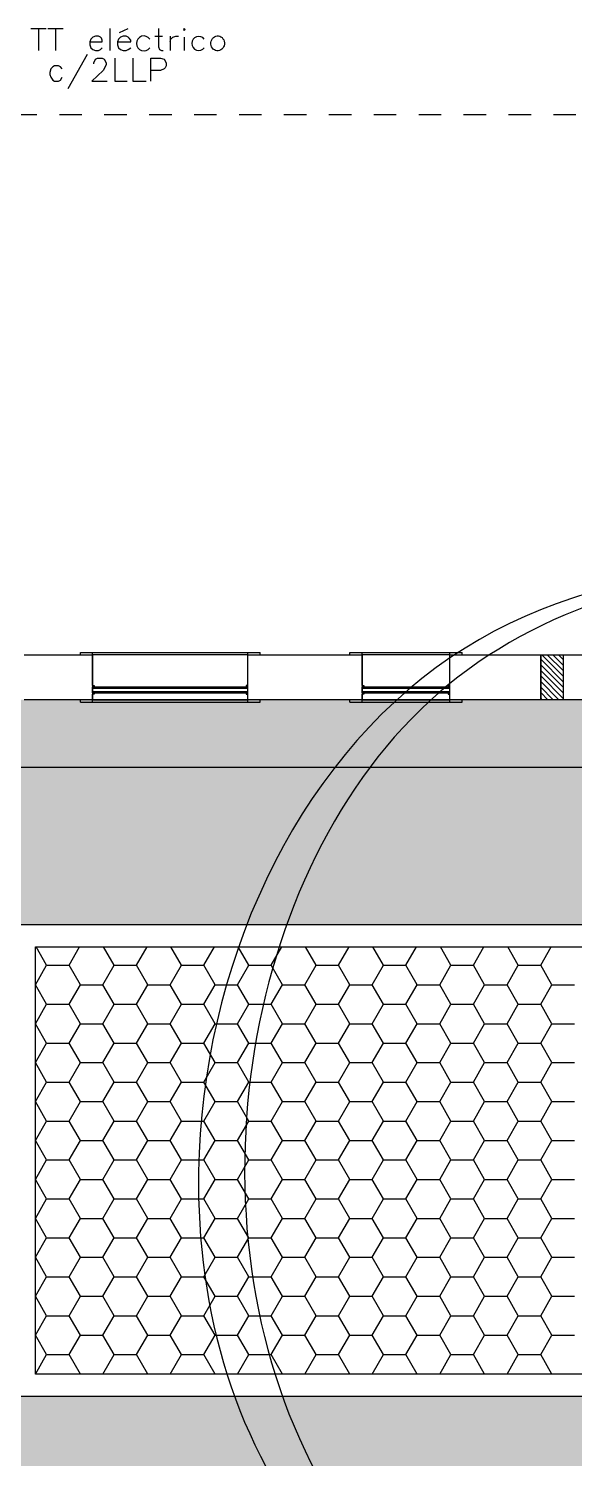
# Model space of a CAD drawing. Header units: metres. Extents: x -22 to 82, y -7 to 32.
# Drawn here: x -18.02 to -15.59, y 9.73 to 16.09 of the extents above; entities that cross this region are included whole.
import ezdxf

# ---------------------------------------------------------------- set-up
doc = ezdxf.new("R2010")
doc.units = ezdxf.units.M
doc.header["$LTSCALE"] = 2
doc.header["$MEASUREMENT"] = 0
doc.linetypes.add('BORDER', pattern=[44.45, 12.7, -6.35, 12.7, -6.35, 0, -6.35])
doc.linetypes.add('DASHDOT', pattern=[25.4, 12.7, -6.35, 0, -6.35])
for name, color, linetype in [('PDF2_-FADE-IS-TXT', 7, 'CONTINUOUS'), ('ZHATCH_VEREDA', 254, 'CONTINUOUS'), ('ZLINEA_DE_EJES', 6, 'BORDER'), ('ZSILUETAEDIFICIO', 253, 'CONTINUOUS')]:
    doc.layers.add(name, color=color, linetype=linetype)

msp = doc.modelspace()

# ---------------------------------------------------------------- hatches: boundary and pattern name
at = {"layer": 'ZHATCH_VEREDA'}
h = msp.add_hatch(color=256, dxfattribs=at)
h.dxf.hatch_style = 1
h.paths.add_polyline_path([(-10.9944, 13.1), (-18.2444, 13.1), (-18.2444, 12.1), (-10.9944, 12.1)])
h = msp.add_hatch(color=256, dxfattribs=at)
h.dxf.hatch_style = 1
h.paths.add_polyline_path([(-10.9944, 10), (-18.2444, 10), (-18.2444, 8.5), (-10.9944, 8.5)])
at = {"layer": 'ZSILUETAEDIFICIO'}
h = msp.add_hatch(dxfattribs=at)
h.set_pattern_fill('ANSI31', color=256, scale=0.14, angle=90)
h.set_pattern_definition([(135, (-10.749241, 114.654648), (-0.0123743687, -0.0123743687), [])])
h.paths.add_polyline_path([(-15.6444, 13.3), (-15.7444, 13.3), (-15.7444, 13.1), (-15.6444, 13.1)])

# ---------------------------------------------------------------- linework, layer by layer
at = {"layer": 'PDF2_-FADE-IS-TXT', "elevation": 0}
for points in [[(-18.0149, 16.085), (-17.947, 16.085)], [(-17.981, 16.085), (-17.981, 15.9874)], [(-17.9385, 16.085), (-17.8706, 16.085)], [(-17.9045, 16.085), (-17.9045, 15.9874)], [(-17.7517, 16.0256), (-17.6965, 16.0256), (-17.6965, 16.0341), (-17.7008, 16.0426), (-17.705, 16.0468), (-17.7135, 16.0511), (-17.7263, 16.0511), (-17.739, 16.0468), (-17.7475, 16.0383), (-17.7517, 16.0256), (-17.7517, 16.0129), (-17.7475, 16.0001), (-17.739, 15.9916), (-17.7263, 15.9874), (-17.7135, 15.9874), (-17.705, 15.9916), (-17.6965, 16.0001)], [(-17.6626, 16.085), (-17.6626, 15.9874)], [(-17.6286, 16.0256), (-17.5692, 16.0256), (-17.5692, 16.0341), (-17.5777, 16.0426), (-17.5819, 16.0468), (-17.5904, 16.0511), (-17.6032, 16.0511), (-17.6159, 16.0468), (-17.6244, 16.0383), (-17.6286, 16.0256), (-17.6286, 16.0129), (-17.6244, 16.0001), (-17.6159, 15.9916), (-17.6032, 15.9874), (-17.5904, 15.9874), (-17.5819, 15.9916), (-17.5692, 16.0001)], [(-17.6201, 16.0681), (-17.5819, 16.085)], [(-17.4631, 16.0511), (-17.4291, 16.0511)], [(-17.4461, 16.085), (-17.4461, 16.0044), (-17.4418, 15.9916), (-17.4334, 15.9874), (-17.4249, 15.9874)], [(-17.3951, 16.0511), (-17.3951, 15.9874)], [(-17.3951, 16.0256), (-17.3909, 16.0383), (-17.3824, 16.0468), (-17.3697, 16.0511), (-17.3569, 16.0511)], [(-17.3315, 16.0468), (-17.3315, 15.9874)], [(-17.7645, 15.9704), (-17.8494, 15.8176)], [(-17.8748, 15.9067), (-17.8833, 15.9152), (-17.8918, 15.9195), (-17.9088, 15.9195), (-17.9173, 15.9152), (-17.9258, 15.9067), (-17.93, 15.8898), (-17.93, 15.8813), (-17.9258, 15.8685), (-17.9173, 15.8558), (-17.9088, 15.8516), (-17.8918, 15.8516), (-17.8833, 15.8558), (-17.8748, 15.8685)], [(-17.7347, 15.928), (-17.7347, 15.9322), (-17.7263, 15.9492), (-17.7178, 15.9534), (-17.6965, 15.9534), (-17.6881, 15.9492), (-17.6796, 15.9322), (-17.6796, 15.9237), (-17.6923, 15.8983), (-17.7432, 15.8516), (-17.6753, 15.8516)], [(-17.6414, 15.9534), (-17.6414, 15.8516), (-17.5862, 15.8516)], [(-17.5607, 15.9534), (-17.5607, 15.8516), (-17.5013, 15.8516)], [(-17.48, 15.8516), (-17.48, 15.9534), (-17.4376, 15.9534), (-17.4206, 15.9492), (-17.4121, 15.9322), (-17.4121, 15.9195), (-17.4164, 15.911), (-17.4206, 15.9067), (-17.4376, 15.8983), (-17.48, 15.8983)]]:
    msp.add_lwpolyline(points, dxfattribs=at)
msp.add_lwpolyline([(-17.3357, 16.0808), (-17.3315, 16.0765), (-17.3272, 16.0808), (-17.3315, 16.085)], close=True, dxfattribs=at)
at = {"layer": 'PDF2_-FADE-IS-TXT'}
for centre, radius, start, end in [((-17.5113, 16.0192, 0), 0.0331, 35.29335, 324.70665), ((-17.267, 16.0192, 0), 0.0312, 37.76976, 322.23024)]:
    msp.add_arc(centre, radius, start, end, dxfattribs=at)
msp.add_ellipse((-17.1829, 16.0192, 0), major_axis=(0, 0.0332), ratio=0.911239, start_param=0.284114, end_param=6.567299, dxfattribs=at)
at = {"layer": 'ZLINEA_DE_EJES', "linetype": 'DASHDOT', "ltscale": 0.001}
msp.add_line((-20.6876, 15.7032, 0), (33.3816, 15.7032, 0), dxfattribs=at)
at = {"layer": 'ZSILUETAEDIFICIO'}
for p, q in [((-18.0444, 13.3), (-17.7398, 13.3)), ((-17.7398, 13.3), (-17.7398, 13.1)), ((-17.049, 13.3, 0), (-16.5394, 13.3, 0)), ((-17.049, 13.1, 0), (-17.049, 13.3, 0)), ((-16.5394, 13.3, 0), (-16.5394, 13.1, 0)), ((-16.1494, 13.3, 0), (-15.7444, 13.3, 0)), ((-16.1494, 13.1, 0), (-16.1494, 13.3, 0)), ((-15.7946, 13.3, 0), (-14.2446, 13.3, 0)), ((-15.7444, 13.3, 0), (-15.7444, 13.1, 0)), ((-17.7398, 13.1), (-18.0444, 13.1)), ((-10.9944, 13.1), (-18.0444, 13.1)), ((-16.5394, 13.1, 0), (-17.049, 13.1, 0)), ((-15.7444, 13.1, 0), (-16.1494, 13.1, 0)), ((-14.2446, 13.1, 0), (-15.7946, 13.1, 0)), ((-18.8445, 12.8005), (-10.9944, 12.8005)), ((-18.0944, 12.1), (-10.9944, 12.1)), ((-17.9944, 12), (-11.0944, 12)), ((-17.9944, 10.1), (-17.9944, 12)), ((-11.0944, 10.1), (-17.9944, 10.1)), ((-10.9944, 10.0004), (-18.8569, 10.0006)), ((-10.9944, 10), (-18.0944, 10))]:
    msp.add_line(p, q, dxfattribs=at)
at = {"layer": 'ZSILUETAEDIFICIO', "linetype": 'Continuous', "extrusion": (1.11661e-07, 9.79382e-22, 1)}
for p, q in [((-17.7944, 13.3097, 0), (-16.9944, 13.3097, 0)), ((-17.7944, 13.3, 0), (-17.7944, 13.3097, 0)), ((-17.7398, 13.1632, 0), (-17.7398, 13.3097, 0)), ((-17.049, 13.3, 0), (-17.7398, 13.3, 0)), ((-17.049, 13.1632, 0), (-17.049, 13.3097, 0)), ((-16.9944, 13.3, 0), (-16.9944, 13.3097, 0)), ((-16.594, 13.3097, 0), (-16.0948, 13.3097, 0)), ((-16.594, 13.3, 0), (-16.594, 13.3097, 0)), ((-16.5394, 13.1632, 0), (-16.5394, 13.3097, 0)), ((-16.1494, 13.3, 0), (-16.5394, 13.3, 0)), ((-16.1494, 13.1632, 0), (-16.1494, 13.3097, 0)), ((-16.0948, 13.3, 0), (-16.0948, 13.3097, 0)), ((-17.7398, 13.1632, 0), (-17.7323, 13.1632, 0)), ((-17.7323, 13.1566, 0), (-17.7398, 13.1566, 0)), ((-17.7398, 13.0887, 0), (-17.7398, 13.1241, 0)), ((-17.7323, 13.1632, 0), (-17.7323, 13.1566, 0)), ((-17.049, 13.1632, 0), (-17.0564, 13.1632, 0)), ((-17.0564, 13.1632, 0), (-17.0564, 13.1566, 0)), ((-17.0564, 13.1566, 0), (-17.049, 13.1566, 0)), ((-17.049, 13.0887, 0), (-17.049, 13.1241, 0)), ((-16.5394, 13.1632, 0), (-16.5319, 13.1632, 0)), ((-16.5319, 13.1566, 0), (-16.5394, 13.1566, 0)), ((-16.5394, 13.0887, 0), (-16.5394, 13.1241, 0)), ((-16.5319, 13.1632, 0), (-16.5319, 13.1566, 0)), ((-16.1494, 13.1632, 0), (-16.1569, 13.1632, 0)), ((-16.1569, 13.1632, 0), (-16.1569, 13.1566, 0)), ((-16.1569, 13.1566, 0), (-16.1494, 13.1566, 0)), ((-16.1494, 13.0887, 0), (-16.1494, 13.1241, 0)), ((-17.7944, 13.0887, 0), (-17.7944, 13.1, 0)), ((-17.7944, 13.0887, 0), (-16.9944, 13.0887, 0)), ((-17.7398, 13.1, 0), (-17.049, 13.1, 0)), ((-16.9944, 13.0887, 0), (-16.9944, 13.1, 0)), ((-16.594, 13.0887, 0), (-16.594, 13.1, 0)), ((-16.594, 13.0887, 0), (-16.0948, 13.0887, 0)), ((-16.5394, 13.1, 0), (-16.1494, 13.1, 0)), ((-16.0948, 13.0887, 0), (-16.0948, 13.1, 0))]:
    msp.add_line(p, q, dxfattribs=at)
at = {"layer": 'ZSILUETAEDIFICIO', "color": 252, "ltscale": 2, "extrusion": (1.11661e-07, 9.79382e-22, 1)}
for p, q in [((-17.0325, 13.3, 0), (-17.0325, 13.3, 0)), ((-17.0325, 13.3, 0), (-17.0325, 13.3, 0)), ((-17.0325, 13.3, 0), (-17.0325, 13.3, 0)), ((-16.1329, 13.3, 0), (-16.1329, 13.3, 0)), ((-16.1329, 13.3, 0), (-16.1329, 13.3, 0)), ((-16.1329, 13.3, 0), (-16.1329, 13.3, 0))]:
    msp.add_line(p, q, dxfattribs=at)
at = {"layer": 'ZSILUETAEDIFICIO', "extrusion": (1.11661e-07, 9.79382e-22, 1)}
for p, q in [((-17.7398, 13.1307, 0), (-17.7398, 13.1566, 0)), ((-17.049, 13.1307, 0), (-17.049, 13.1566, 0)), ((-16.5394, 13.1307, 0), (-16.5394, 13.1566, 0)), ((-16.1494, 13.1307, 0), (-16.1494, 13.1566, 0))]:
    msp.add_line(p, q, dxfattribs=at)
at = {"layer": 'ZSILUETAEDIFICIO', "linetype": 'Continuous'}
for p, q in [((-17.9444, 11.9187), (-17.9913, 12)), ((-17.8444, 11.9187), (-17.7974, 12)), ((-17.6444, 11.9187), (-17.6913, 12)), ((-17.5444, 11.9187), (-17.4974, 12)), ((-17.3444, 11.9187), (-17.3913, 12)), ((-17.2444, 11.9187), (-17.1974, 12)), ((-17.0444, 11.9187), (-17.0913, 12)), ((-16.9444, 11.9187), (-16.8974, 12)), ((-16.7444, 11.9187), (-16.7913, 12)), ((-16.6444, 11.9187), (-16.5974, 12)), ((-16.4444, 11.9187), (-16.4913, 12)), ((-16.3444, 11.9187), (-16.2974, 12)), ((-16.1444, 11.9187), (-16.1913, 12)), ((-16.0444, 11.9187), (-15.9974, 12)), ((-15.8444, 11.9187), (-15.8913, 12)), ((-15.7444, 11.9187), (-15.6974, 12)), ((-17.9944, 11.832), (-17.9444, 11.9187)), ((-17.9444, 11.9187), (-17.8444, 11.9187)), ((-17.7944, 11.832), (-17.8444, 11.9187)), ((-17.6944, 11.832), (-17.6444, 11.9187)), ((-17.6444, 11.9187), (-17.5444, 11.9187)), ((-17.4944, 11.832), (-17.5444, 11.9187)), ((-17.3944, 11.832), (-17.3444, 11.9187)), ((-17.3444, 11.9187), (-17.2444, 11.9187)), ((-17.1944, 11.832), (-17.2444, 11.9187)), ((-17.0944, 11.832), (-17.0444, 11.9187)), ((-17.0444, 11.9187), (-16.9444, 11.9187)), ((-16.8944, 11.832), (-16.9444, 11.9187)), ((-16.7944, 11.832), (-16.7444, 11.9187)), ((-16.7444, 11.9187), (-16.6444, 11.9187)), ((-16.5944, 11.832), (-16.6444, 11.9187)), ((-16.4944, 11.832), (-16.4444, 11.9187)), ((-16.4444, 11.9187), (-16.3444, 11.9187)), ((-16.2944, 11.832), (-16.3444, 11.9187)), ((-16.1944, 11.832), (-16.1444, 11.9187)), ((-16.1444, 11.9187), (-16.0444, 11.9187)), ((-15.9944, 11.832), (-16.0444, 11.9187)), ((-15.8944, 11.832), (-15.8444, 11.9187)), ((-15.8444, 11.9187), (-15.7444, 11.9187)), ((-15.6944, 11.832), (-15.7444, 11.9187)), ((-17.9444, 11.7454), (-17.9944, 11.832)), ((-17.8444, 11.7454), (-17.7944, 11.832)), ((-17.7944, 11.832), (-17.6944, 11.832)), ((-17.6444, 11.7454), (-17.6944, 11.832)), ((-17.5444, 11.7454), (-17.4944, 11.832)), ((-17.4944, 11.832), (-17.3944, 11.832)), ((-17.3444, 11.7454), (-17.3944, 11.832)), ((-17.2444, 11.7454), (-17.1944, 11.832)), ((-17.1944, 11.832), (-17.0944, 11.832)), ((-17.0444, 11.7454), (-17.0944, 11.832)), ((-16.9444, 11.7454), (-16.8944, 11.832)), ((-16.8944, 11.832), (-16.7944, 11.832)), ((-16.7444, 11.7454), (-16.7944, 11.832)), ((-16.6444, 11.7454), (-16.5944, 11.832)), ((-16.5944, 11.832), (-16.4944, 11.832)), ((-16.4444, 11.7454), (-16.4944, 11.832)), ((-16.3444, 11.7454), (-16.2944, 11.832)), ((-16.2944, 11.832), (-16.1944, 11.832)), ((-16.1444, 11.7454), (-16.1944, 11.832)), ((-16.0444, 11.7454), (-15.9944, 11.832)), ((-15.9944, 11.832), (-15.8944, 11.832)), ((-15.8444, 11.7454), (-15.8944, 11.832)), ((-15.7444, 11.7454), (-15.6944, 11.832)), ((-15.6944, 11.832), (-15.5944, 11.832)), ((-17.9944, 11.6588), (-17.9444, 11.7454)), ((-17.9444, 11.7454), (-17.8444, 11.7454)), ((-17.7944, 11.6588), (-17.8444, 11.7454)), ((-17.6944, 11.6588), (-17.6444, 11.7454)), ((-17.6444, 11.7454), (-17.5444, 11.7454)), ((-17.4944, 11.6588), (-17.5444, 11.7454)), ((-17.3944, 11.6588), (-17.3444, 11.7454)), ((-17.3444, 11.7454), (-17.2444, 11.7454)), ((-17.1944, 11.6588), (-17.2444, 11.7454)), ((-17.0944, 11.6588), (-17.0444, 11.7454)), ((-17.0444, 11.7454), (-16.9444, 11.7454)), ((-16.8944, 11.6588), (-16.9444, 11.7454)), ((-16.7944, 11.6588), (-16.7444, 11.7454)), ((-16.7444, 11.7454), (-16.6444, 11.7454)), ((-16.5944, 11.6588), (-16.6444, 11.7454)), ((-16.4944, 11.6588), (-16.4444, 11.7454)), ((-16.4444, 11.7454), (-16.3444, 11.7454)), ((-16.2944, 11.6588), (-16.3444, 11.7454)), ((-16.1944, 11.6588), (-16.1444, 11.7454)), ((-16.1444, 11.7454), (-16.0444, 11.7454)), ((-15.9944, 11.6588), (-16.0444, 11.7454)), ((-15.8944, 11.6588), (-15.8444, 11.7454)), ((-15.8444, 11.7454), (-15.7444, 11.7454)), ((-15.6944, 11.6588), (-15.7444, 11.7454)), ((-17.9444, 11.5722), (-17.9944, 11.6588)), ((-17.8444, 11.5722), (-17.7944, 11.6588)), ((-17.7944, 11.6588), (-17.6944, 11.6588)), ((-17.6444, 11.5722), (-17.6944, 11.6588)), ((-17.5444, 11.5722), (-17.4944, 11.6588)), ((-17.4944, 11.6588), (-17.3944, 11.6588)), ((-17.3444, 11.5722), (-17.3944, 11.6588)), ((-17.2444, 11.5722), (-17.1944, 11.6588)), ((-17.1944, 11.6588), (-17.0944, 11.6588)), ((-17.0444, 11.5722), (-17.0944, 11.6588)), ((-16.9444, 11.5722), (-16.8944, 11.6588)), ((-16.8944, 11.6588), (-16.7944, 11.6588)), ((-16.7444, 11.5722), (-16.7944, 11.6588)), ((-16.6444, 11.5722), (-16.5944, 11.6588)), ((-16.5944, 11.6588), (-16.4944, 11.6588)), ((-16.4444, 11.5722), (-16.4944, 11.6588)), ((-16.3444, 11.5722), (-16.2944, 11.6588)), ((-16.2944, 11.6588), (-16.1944, 11.6588)), ((-16.1444, 11.5722), (-16.1944, 11.6588)), ((-16.0444, 11.5722), (-15.9944, 11.6588)), ((-15.9944, 11.6588), (-15.8944, 11.6588)), ((-15.8444, 11.5722), (-15.8944, 11.6588)), ((-15.7444, 11.5722), (-15.6944, 11.6588)), ((-15.6944, 11.6588), (-15.5944, 11.6588)), ((-17.9944, 11.4856), (-17.9444, 11.5722)), ((-17.9444, 11.5722), (-17.8444, 11.5722)), ((-17.7944, 11.4856), (-17.8444, 11.5722)), ((-17.6944, 11.4856), (-17.6444, 11.5722)), ((-17.6444, 11.5722), (-17.5444, 11.5722)), ((-17.4944, 11.4856), (-17.5444, 11.5722)), ((-17.3944, 11.4856), (-17.3444, 11.5722)), ((-17.3444, 11.5722), (-17.2444, 11.5722)), ((-17.1944, 11.4856), (-17.2444, 11.5722)), ((-17.0944, 11.4856), (-17.0444, 11.5722)), ((-17.0444, 11.5722), (-16.9444, 11.5722)), ((-16.8944, 11.4856), (-16.9444, 11.5722)), ((-16.7944, 11.4856), (-16.7444, 11.5722)), ((-16.7444, 11.5722), (-16.6444, 11.5722)), ((-16.5944, 11.4856), (-16.6444, 11.5722)), ((-16.4944, 11.4856), (-16.4444, 11.5722)), ((-16.4444, 11.5722), (-16.3444, 11.5722)), ((-16.2944, 11.4856), (-16.3444, 11.5722)), ((-16.1944, 11.4856), (-16.1444, 11.5722)), ((-16.1444, 11.5722), (-16.0444, 11.5722)), ((-15.9944, 11.4856), (-16.0444, 11.5722)), ((-15.8944, 11.4856), (-15.8444, 11.5722)), ((-15.8444, 11.5722), (-15.7444, 11.5722)), ((-15.6944, 11.4856), (-15.7444, 11.5722)), ((-17.9444, 11.399), (-17.9944, 11.4856)), ((-17.8444, 11.399), (-17.7944, 11.4856)), ((-17.7944, 11.4856), (-17.6944, 11.4856)), ((-17.6444, 11.399), (-17.6944, 11.4856)), ((-17.5444, 11.399), (-17.4944, 11.4856)), ((-17.4944, 11.4856), (-17.3944, 11.4856)), ((-17.3444, 11.399), (-17.3944, 11.4856)), ((-17.2444, 11.399), (-17.1944, 11.4856)), ((-17.1944, 11.4856), (-17.0944, 11.4856)), ((-17.0444, 11.399), (-17.0944, 11.4856)), ((-16.9444, 11.399), (-16.8944, 11.4856)), ((-16.8944, 11.4856), (-16.7944, 11.4856)), ((-16.7444, 11.399), (-16.7944, 11.4856)), ((-16.6444, 11.399), (-16.5944, 11.4856)), ((-16.5944, 11.4856), (-16.4944, 11.4856)), ((-16.4444, 11.399), (-16.4944, 11.4856)), ((-16.3444, 11.399), (-16.2944, 11.4856)), ((-16.2944, 11.4856), (-16.1944, 11.4856)), ((-16.1444, 11.399), (-16.1944, 11.4856)), ((-16.0444, 11.399), (-15.9944, 11.4856)), ((-15.9944, 11.4856), (-15.8944, 11.4856)), ((-15.8444, 11.399), (-15.8944, 11.4856)), ((-15.7444, 11.399), (-15.6944, 11.4856)), ((-15.6944, 11.4856), (-15.5944, 11.4856)), ((-17.9944, 11.3124), (-17.9444, 11.399)), ((-17.9444, 11.399), (-17.8444, 11.399)), ((-17.7944, 11.3124), (-17.8444, 11.399)), ((-17.6944, 11.3124), (-17.6444, 11.399)), ((-17.6444, 11.399), (-17.5444, 11.399)), ((-17.4944, 11.3124), (-17.5444, 11.399)), ((-17.3944, 11.3124), (-17.3444, 11.399)), ((-17.3444, 11.399), (-17.2444, 11.399)), ((-17.1944, 11.3124), (-17.2444, 11.399)), ((-17.0944, 11.3124), (-17.0444, 11.399)), ((-17.0444, 11.399), (-16.9444, 11.399)), ((-16.8944, 11.3124), (-16.9444, 11.399)), ((-16.7944, 11.3124), (-16.7444, 11.399)), ((-16.7444, 11.399), (-16.6444, 11.399)), ((-16.5944, 11.3124), (-16.6444, 11.399)), ((-16.4944, 11.3124), (-16.4444, 11.399)), ((-16.4444, 11.399), (-16.3444, 11.399)), ((-16.2944, 11.3124), (-16.3444, 11.399)), ((-16.1944, 11.3124), (-16.1444, 11.399)), ((-16.1444, 11.399), (-16.0444, 11.399)), ((-15.9944, 11.3124), (-16.0444, 11.399)), ((-15.8944, 11.3124), (-15.8444, 11.399)), ((-15.8444, 11.399), (-15.7444, 11.399)), ((-15.6944, 11.3124), (-15.7444, 11.399)), ((-17.9444, 11.2258), (-17.9944, 11.3124)), ((-17.8444, 11.2258), (-17.7944, 11.3124)), ((-17.7944, 11.3124), (-17.6944, 11.3124)), ((-17.6444, 11.2258), (-17.6944, 11.3124)), ((-17.5444, 11.2258), (-17.4944, 11.3124)), ((-17.4944, 11.3124), (-17.3944, 11.3124)), ((-17.3444, 11.2258), (-17.3944, 11.3124)), ((-17.2444, 11.2258), (-17.1944, 11.3124)), ((-17.1944, 11.3124), (-17.0944, 11.3124)), ((-17.0444, 11.2258), (-17.0944, 11.3124)), ((-16.9444, 11.2258), (-16.8944, 11.3124)), ((-16.8944, 11.3124), (-16.7944, 11.3124)), ((-16.7444, 11.2258), (-16.7944, 11.3124)), ((-16.6444, 11.2258), (-16.5944, 11.3124)), ((-16.5944, 11.3124), (-16.4944, 11.3124)), ((-16.4444, 11.2258), (-16.4944, 11.3124)), ((-16.3444, 11.2258), (-16.2944, 11.3124)), ((-16.2944, 11.3124), (-16.1944, 11.3124)), ((-16.1444, 11.2258), (-16.1944, 11.3124)), ((-16.0444, 11.2258), (-15.9944, 11.3124)), ((-15.9944, 11.3124), (-15.8944, 11.3124)), ((-15.8444, 11.2258), (-15.8944, 11.3124)), ((-15.7444, 11.2258), (-15.6944, 11.3124)), ((-15.6944, 11.3124), (-15.5944, 11.3124)), ((-17.9944, 11.1392), (-17.9444, 11.2258)), ((-17.9444, 11.2258), (-17.8444, 11.2258)), ((-17.7944, 11.1392), (-17.8444, 11.2258)), ((-17.6944, 11.1392), (-17.6444, 11.2258)), ((-17.6444, 11.2258), (-17.5444, 11.2258)), ((-17.4944, 11.1392), (-17.5444, 11.2258)), ((-17.3944, 11.1392), (-17.3444, 11.2258)), ((-17.3444, 11.2258), (-17.2444, 11.2258)), ((-17.1944, 11.1392), (-17.2444, 11.2258)), ((-17.0944, 11.1392), (-17.0444, 11.2258)), ((-17.0444, 11.2258), (-16.9444, 11.2258)), ((-16.8944, 11.1392), (-16.9444, 11.2258)), ((-16.7944, 11.1392), (-16.7444, 11.2258)), ((-16.7444, 11.2258), (-16.6444, 11.2258)), ((-16.5944, 11.1392), (-16.6444, 11.2258)), ((-16.4944, 11.1392), (-16.4444, 11.2258)), ((-16.4444, 11.2258), (-16.3444, 11.2258)), ((-16.2944, 11.1392), (-16.3444, 11.2258)), ((-16.1944, 11.1392), (-16.1444, 11.2258)), ((-16.1444, 11.2258), (-16.0444, 11.2258)), ((-15.9944, 11.1392), (-16.0444, 11.2258)), ((-15.8944, 11.1392), (-15.8444, 11.2258)), ((-15.8444, 11.2258), (-15.7444, 11.2258)), ((-15.6944, 11.1392), (-15.7444, 11.2258)), ((-17.9444, 11.0526), (-17.9944, 11.1392)), ((-17.8444, 11.0526), (-17.7944, 11.1392)), ((-17.7944, 11.1392), (-17.6944, 11.1392)), ((-17.6444, 11.0526), (-17.6944, 11.1392)), ((-17.5444, 11.0526), (-17.4944, 11.1392)), ((-17.4944, 11.1392), (-17.3944, 11.1392)), ((-17.3444, 11.0526), (-17.3944, 11.1392)), ((-17.2444, 11.0526), (-17.1944, 11.1392)), ((-17.1944, 11.1392), (-17.0944, 11.1392)), ((-17.0444, 11.0526), (-17.0944, 11.1392)), ((-16.9444, 11.0526), (-16.8944, 11.1392)), ((-16.8944, 11.1392), (-16.7944, 11.1392)), ((-16.7444, 11.0526), (-16.7944, 11.1392)), ((-16.6444, 11.0526), (-16.5944, 11.1392)), ((-16.5944, 11.1392), (-16.4944, 11.1392)), ((-16.4444, 11.0526), (-16.4944, 11.1392)), ((-16.3444, 11.0526), (-16.2944, 11.1392)), ((-16.2944, 11.1392), (-16.1944, 11.1392)), ((-16.1444, 11.0526), (-16.1944, 11.1392)), ((-16.0444, 11.0526), (-15.9944, 11.1392)), ((-15.9944, 11.1392), (-15.8944, 11.1392)), ((-15.8444, 11.0526), (-15.8944, 11.1392)), ((-15.7444, 11.0526), (-15.6944, 11.1392)), ((-15.6944, 11.1392), (-15.5944, 11.1392)), ((-17.9944, 10.966), (-17.9444, 11.0526)), ((-17.9444, 11.0526), (-17.8444, 11.0526)), ((-17.7944, 10.966), (-17.8444, 11.0526)), ((-17.6944, 10.966), (-17.6444, 11.0526)), ((-17.6444, 11.0526), (-17.5444, 11.0526)), ((-17.4944, 10.966), (-17.5444, 11.0526)), ((-17.3944, 10.966), (-17.3444, 11.0526)), ((-17.3444, 11.0526), (-17.2444, 11.0526)), ((-17.1944, 10.966), (-17.2444, 11.0526)), ((-17.0944, 10.966), (-17.0444, 11.0526)), ((-17.0444, 11.0526), (-16.9444, 11.0526)), ((-16.8944, 10.966), (-16.9444, 11.0526)), ((-16.7944, 10.966), (-16.7444, 11.0526)), ((-16.7444, 11.0526), (-16.6444, 11.0526)), ((-16.5944, 10.966), (-16.6444, 11.0526)), ((-16.4944, 10.966), (-16.4444, 11.0526)), ((-16.4444, 11.0526), (-16.3444, 11.0526)), ((-16.2944, 10.966), (-16.3444, 11.0526)), ((-16.1944, 10.966), (-16.1444, 11.0526)), ((-16.1444, 11.0526), (-16.0444, 11.0526)), ((-15.9944, 10.966), (-16.0444, 11.0526)), ((-15.8944, 10.966), (-15.8444, 11.0526)), ((-15.8444, 11.0526), (-15.7444, 11.0526)), ((-15.6944, 10.966), (-15.7444, 11.0526)), ((-17.9444, 10.8794), (-17.9944, 10.966)), ((-17.8444, 10.8794), (-17.7944, 10.966)), ((-17.7944, 10.966), (-17.6944, 10.966)), ((-17.6444, 10.8794), (-17.6944, 10.966)), ((-17.5444, 10.8794), (-17.4944, 10.966)), ((-17.4944, 10.966), (-17.3944, 10.966)), ((-17.3444, 10.8794), (-17.3944, 10.966)), ((-17.2444, 10.8794), (-17.1944, 10.966)), ((-17.1944, 10.966), (-17.0944, 10.966)), ((-17.0444, 10.8794), (-17.0944, 10.966)), ((-16.9444, 10.8794), (-16.8944, 10.966)), ((-16.8944, 10.966), (-16.7944, 10.966)), ((-16.7444, 10.8794), (-16.7944, 10.966)), ((-16.6444, 10.8794), (-16.5944, 10.966)), ((-16.5944, 10.966), (-16.4944, 10.966)), ((-16.4444, 10.8794), (-16.4944, 10.966)), ((-16.3444, 10.8794), (-16.2944, 10.966)), ((-16.2944, 10.966), (-16.1944, 10.966)), ((-16.1444, 10.8794), (-16.1944, 10.966)), ((-16.0444, 10.8794), (-15.9944, 10.966)), ((-15.9944, 10.966), (-15.8944, 10.966)), ((-15.8444, 10.8794), (-15.8944, 10.966)), ((-15.7444, 10.8794), (-15.6944, 10.966)), ((-15.6944, 10.966), (-15.5944, 10.966)), ((-17.9944, 10.7928), (-17.9444, 10.8794)), ((-17.9444, 10.8794), (-17.8444, 10.8794)), ((-17.7944, 10.7928), (-17.8444, 10.8794)), ((-17.6944, 10.7928), (-17.6444, 10.8794)), ((-17.6444, 10.8794), (-17.5444, 10.8794)), ((-17.4944, 10.7928), (-17.5444, 10.8794)), ((-17.3944, 10.7928), (-17.3444, 10.8794)), ((-17.3444, 10.8794), (-17.2444, 10.8794)), ((-17.1944, 10.7928), (-17.2444, 10.8794)), ((-17.0944, 10.7928), (-17.0444, 10.8794)), ((-17.0444, 10.8794), (-16.9444, 10.8794)), ((-16.8944, 10.7928), (-16.9444, 10.8794)), ((-16.7944, 10.7928), (-16.7444, 10.8794)), ((-16.7444, 10.8794), (-16.6444, 10.8794)), ((-16.5944, 10.7928), (-16.6444, 10.8794)), ((-16.4944, 10.7928), (-16.4444, 10.8794)), ((-16.4444, 10.8794), (-16.3444, 10.8794)), ((-16.2944, 10.7928), (-16.3444, 10.8794)), ((-16.1944, 10.7928), (-16.1444, 10.8794)), ((-16.1444, 10.8794), (-16.0444, 10.8794)), ((-15.9944, 10.7928), (-16.0444, 10.8794)), ((-15.8944, 10.7928), (-15.8444, 10.8794)), ((-15.8444, 10.8794), (-15.7444, 10.8794)), ((-15.6944, 10.7928), (-15.7444, 10.8794)), ((-17.9444, 10.7062), (-17.9944, 10.7928)), ((-17.8444, 10.7062), (-17.7944, 10.7928)), ((-17.7944, 10.7928), (-17.6944, 10.7928)), ((-17.6444, 10.7062), (-17.6944, 10.7928)), ((-17.5444, 10.7062), (-17.4944, 10.7928)), ((-17.4944, 10.7928), (-17.3944, 10.7928)), ((-17.3444, 10.7062), (-17.3944, 10.7928)), ((-17.2444, 10.7062), (-17.1944, 10.7928)), ((-17.1944, 10.7928), (-17.0944, 10.7928)), ((-17.0444, 10.7062), (-17.0944, 10.7928)), ((-16.9444, 10.7062), (-16.8944, 10.7928)), ((-16.8944, 10.7928), (-16.7944, 10.7928)), ((-16.7444, 10.7062), (-16.7944, 10.7928)), ((-16.6444, 10.7062), (-16.5944, 10.7928)), ((-16.5944, 10.7928), (-16.4944, 10.7928)), ((-16.4444, 10.7062), (-16.4944, 10.7928)), ((-16.3444, 10.7062), (-16.2944, 10.7928)), ((-16.2944, 10.7928), (-16.1944, 10.7928)), ((-16.1444, 10.7062), (-16.1944, 10.7928)), ((-16.0444, 10.7062), (-15.9944, 10.7928)), ((-15.9944, 10.7928), (-15.8944, 10.7928)), ((-15.8444, 10.7062), (-15.8944, 10.7928)), ((-15.7444, 10.7062), (-15.6944, 10.7928)), ((-15.6944, 10.7928), (-15.5944, 10.7928)), ((-17.9944, 10.6196), (-17.9444, 10.7062)), ((-17.9444, 10.7062), (-17.8444, 10.7062)), ((-17.7944, 10.6196), (-17.8444, 10.7062)), ((-17.6944, 10.6196), (-17.6444, 10.7062)), ((-17.6444, 10.7062), (-17.5444, 10.7062)), ((-17.4944, 10.6196), (-17.5444, 10.7062)), ((-17.3944, 10.6196), (-17.3444, 10.7062)), ((-17.3444, 10.7062), (-17.2444, 10.7062)), ((-17.1944, 10.6196), (-17.2444, 10.7062)), ((-17.0944, 10.6196), (-17.0444, 10.7062)), ((-17.0444, 10.7062), (-16.9444, 10.7062)), ((-16.8944, 10.6196), (-16.9444, 10.7062)), ((-16.7944, 10.6196), (-16.7444, 10.7062)), ((-16.7444, 10.7062), (-16.6444, 10.7062)), ((-16.5944, 10.6196), (-16.6444, 10.7062)), ((-16.4944, 10.6196), (-16.4444, 10.7062)), ((-16.4444, 10.7062), (-16.3444, 10.7062)), ((-16.2944, 10.6196), (-16.3444, 10.7062)), ((-16.1944, 10.6196), (-16.1444, 10.7062)), ((-16.1444, 10.7062), (-16.0444, 10.7062)), ((-15.9944, 10.6196), (-16.0444, 10.7062)), ((-15.8944, 10.6196), (-15.8444, 10.7062)), ((-15.8444, 10.7062), (-15.7444, 10.7062)), ((-15.6944, 10.6196), (-15.7444, 10.7062)), ((-17.9444, 10.533), (-17.9944, 10.6196)), ((-17.8444, 10.533), (-17.7944, 10.6196)), ((-17.7944, 10.6196), (-17.6944, 10.6196)), ((-17.6444, 10.533), (-17.6944, 10.6196)), ((-17.5444, 10.533), (-17.4944, 10.6196)), ((-17.4944, 10.6196), (-17.3944, 10.6196)), ((-17.3444, 10.533), (-17.3944, 10.6196)), ((-17.2444, 10.533), (-17.1944, 10.6196)), ((-17.1944, 10.6196), (-17.0944, 10.6196)), ((-17.0444, 10.533), (-17.0944, 10.6196)), ((-16.9444, 10.533), (-16.8944, 10.6196)), ((-16.8944, 10.6196), (-16.7944, 10.6196)), ((-16.7444, 10.533), (-16.7944, 10.6196)), ((-16.6444, 10.533), (-16.5944, 10.6196)), ((-16.5944, 10.6196), (-16.4944, 10.6196)), ((-16.4444, 10.533), (-16.4944, 10.6196)), ((-16.3444, 10.533), (-16.2944, 10.6196)), ((-16.2944, 10.6196), (-16.1944, 10.6196)), ((-16.1444, 10.533), (-16.1944, 10.6196)), ((-16.0444, 10.533), (-15.9944, 10.6196)), ((-15.9944, 10.6196), (-15.8944, 10.6196)), ((-15.8444, 10.533), (-15.8944, 10.6196)), ((-15.7444, 10.533), (-15.6944, 10.6196)), ((-15.6944, 10.6196), (-15.5944, 10.6196)), ((-17.9944, 10.4464), (-17.9444, 10.533)), ((-17.9444, 10.533), (-17.8444, 10.533)), ((-17.7944, 10.4464), (-17.8444, 10.533)), ((-17.6944, 10.4464), (-17.6444, 10.533)), ((-17.6444, 10.533), (-17.5444, 10.533)), ((-17.4944, 10.4464), (-17.5444, 10.533)), ((-17.3944, 10.4464), (-17.3444, 10.533)), ((-17.3444, 10.533), (-17.2444, 10.533)), ((-17.1944, 10.4464), (-17.2444, 10.533)), ((-17.0944, 10.4464), (-17.0444, 10.533)), ((-17.0444, 10.533), (-16.9444, 10.533)), ((-16.8944, 10.4464), (-16.9444, 10.533)), ((-16.7944, 10.4464), (-16.7444, 10.533)), ((-16.7444, 10.533), (-16.6444, 10.533)), ((-16.5944, 10.4464), (-16.6444, 10.533)), ((-16.4944, 10.4464), (-16.4444, 10.533)), ((-16.4444, 10.533), (-16.3444, 10.533)), ((-16.2944, 10.4464), (-16.3444, 10.533)), ((-16.1944, 10.4464), (-16.1444, 10.533)), ((-16.1444, 10.533), (-16.0444, 10.533)), ((-15.9944, 10.4464), (-16.0444, 10.533)), ((-15.8944, 10.4464), (-15.8444, 10.533)), ((-15.8444, 10.533), (-15.7444, 10.533)), ((-15.6944, 10.4464), (-15.7444, 10.533)), ((-17.9444, 10.3598), (-17.9944, 10.4464)), ((-17.8444, 10.3598), (-17.7944, 10.4464)), ((-17.7944, 10.4464), (-17.6944, 10.4464)), ((-17.6444, 10.3598), (-17.6944, 10.4464)), ((-17.5444, 10.3598), (-17.4944, 10.4464)), ((-17.4944, 10.4464), (-17.3944, 10.4464)), ((-17.3444, 10.3598), (-17.3944, 10.4464)), ((-17.2444, 10.3598), (-17.1944, 10.4464)), ((-17.1944, 10.4464), (-17.0944, 10.4464)), ((-17.0444, 10.3598), (-17.0944, 10.4464)), ((-16.9444, 10.3598), (-16.8944, 10.4464)), ((-16.8944, 10.4464), (-16.7944, 10.4464)), ((-16.7444, 10.3598), (-16.7944, 10.4464)), ((-16.6444, 10.3598), (-16.5944, 10.4464)), ((-16.5944, 10.4464), (-16.4944, 10.4464)), ((-16.4444, 10.3598), (-16.4944, 10.4464)), ((-16.3444, 10.3598), (-16.2944, 10.4464)), ((-16.2944, 10.4464), (-16.1944, 10.4464)), ((-16.1444, 10.3598), (-16.1944, 10.4464)), ((-16.0444, 10.3598), (-15.9944, 10.4464)), ((-15.9944, 10.4464), (-15.8944, 10.4464)), ((-15.8444, 10.3598), (-15.8944, 10.4464)), ((-15.7444, 10.3598), (-15.6944, 10.4464)), ((-15.6944, 10.4464), (-15.5944, 10.4464)), ((-17.9944, 10.2732), (-17.9444, 10.3598)), ((-17.9444, 10.3598), (-17.8444, 10.3598)), ((-17.7944, 10.2732), (-17.8444, 10.3598)), ((-17.6944, 10.2732), (-17.6444, 10.3598)), ((-17.6444, 10.3598), (-17.5444, 10.3598)), ((-17.4944, 10.2732), (-17.5444, 10.3598)), ((-17.3944, 10.2732), (-17.3444, 10.3598)), ((-17.3444, 10.3598), (-17.2444, 10.3598)), ((-17.1944, 10.2732), (-17.2444, 10.3598)), ((-17.0944, 10.2732), (-17.0444, 10.3598)), ((-17.0444, 10.3598), (-16.9444, 10.3598)), ((-16.8944, 10.2732), (-16.9444, 10.3598)), ((-16.7944, 10.2732), (-16.7444, 10.3598)), ((-16.7444, 10.3598), (-16.6444, 10.3598)), ((-16.5944, 10.2732), (-16.6444, 10.3598)), ((-16.4944, 10.2732), (-16.4444, 10.3598)), ((-16.4444, 10.3598), (-16.3444, 10.3598)), ((-16.2944, 10.2732), (-16.3444, 10.3598)), ((-16.1944, 10.2732), (-16.1444, 10.3598)), ((-16.1444, 10.3598), (-16.0444, 10.3598)), ((-15.9944, 10.2732), (-16.0444, 10.3598)), ((-15.8944, 10.2732), (-15.8444, 10.3598)), ((-15.8444, 10.3598), (-15.7444, 10.3598)), ((-15.6944, 10.2732), (-15.7444, 10.3598)), ((-17.9944, 10.2732), (-17.9944, 10.2732)), ((-17.9444, 10.1866), (-17.9944, 10.2732)), ((-17.8444, 10.1866), (-17.7944, 10.2732)), ((-17.7944, 10.2732), (-17.6944, 10.2732)), ((-17.6444, 10.1866), (-17.6944, 10.2732)), ((-17.5444, 10.1866), (-17.4944, 10.2732)), ((-17.4944, 10.2732), (-17.3944, 10.2732)), ((-17.3444, 10.1866), (-17.3944, 10.2732)), ((-17.2444, 10.1866), (-17.1944, 10.2732)), ((-17.1944, 10.2732), (-17.0944, 10.2732)), ((-17.0444, 10.1866), (-17.0944, 10.2732)), ((-16.9444, 10.1866), (-16.8944, 10.2732)), ((-16.8944, 10.2732), (-16.7944, 10.2732)), ((-16.7444, 10.1866), (-16.7944, 10.2732)), ((-16.6444, 10.1866), (-16.5944, 10.2732)), ((-16.5944, 10.2732), (-16.4944, 10.2732)), ((-16.4444, 10.1866), (-16.4944, 10.2732)), ((-16.3444, 10.1866), (-16.2944, 10.2732)), ((-16.2944, 10.2732), (-16.1944, 10.2732)), ((-16.1444, 10.1866), (-16.1944, 10.2732)), ((-16.0444, 10.1866), (-15.9944, 10.2732)), ((-15.9944, 10.2732), (-15.8944, 10.2732)), ((-15.8444, 10.1866), (-15.8944, 10.2732)), ((-15.7444, 10.1866), (-15.6944, 10.2732)), ((-15.6944, 10.2732), (-15.5944, 10.2732)), ((-17.9944, 10.1), (-17.9444, 10.1866)), ((-17.9444, 10.1866), (-17.8444, 10.1866)), ((-17.7944, 10.1), (-17.8444, 10.1866)), ((-17.6944, 10.1), (-17.6444, 10.1866)), ((-17.6444, 10.1866), (-17.5444, 10.1866)), ((-17.4944, 10.1), (-17.5444, 10.1866)), ((-17.3944, 10.1), (-17.3444, 10.1866)), ((-17.3444, 10.1866), (-17.2444, 10.1866)), ((-17.1944, 10.1), (-17.2444, 10.1866)), ((-17.0944, 10.1), (-17.0444, 10.1866)), ((-17.0444, 10.1866), (-16.9444, 10.1866)), ((-16.8944, 10.1), (-16.9444, 10.1866)), ((-16.7944, 10.1), (-16.7444, 10.1866)), ((-16.7444, 10.1866), (-16.6444, 10.1866)), ((-16.5944, 10.1), (-16.6444, 10.1866)), ((-16.4944, 10.1), (-16.4444, 10.1866)), ((-16.4444, 10.1866), (-16.3444, 10.1866)), ((-16.2944, 10.1), (-16.3444, 10.1866)), ((-16.1944, 10.1), (-16.1444, 10.1866)), ((-16.1444, 10.1866), (-16.0444, 10.1866)), ((-15.9944, 10.1), (-16.0444, 10.1866)), ((-15.8944, 10.1), (-15.8444, 10.1866)), ((-15.8444, 10.1866), (-15.7444, 10.1866)), ((-15.6944, 10.1), (-15.7444, 10.1866)), ((-17.7944, 10.1), (-17.7944, 10.1)), ((-17.4944, 10.1), (-17.4944, 10.1)), ((-17.1944, 10.1), (-17.1944, 10.1)), ((-16.8944, 10.1), (-16.8944, 10.1)), ((-16.5944, 10.1), (-16.5944, 10.1)), ((-16.2944, 10.1), (-16.2944, 10.1)), ((-15.9944, 10.1), (-15.9944, 10.1)), ((-15.6944, 10.1), (-15.6944, 10.1))]:
    msp.add_line(p, q, dxfattribs=at)
at = {"layer": 'ZSILUETAEDIFICIO'}
msp.add_lwpolyline([(-15.7444, 13.3), (-15.6444, 13.3), (-15.6444, 13.1), (-15.7444, 13.1)], close=True, dxfattribs=at)
at = {"layer": 'ZSILUETAEDIFICIO', "linetype": 'Continuous', "extrusion": (1.11661e-07, 9.79382e-22, 1), "elevation": 0}
for points in [[(-17.7398, 13.1566), (-17.049, 13.1566)], [(-17.7398, 13.1508), (-17.049, 13.1508)], [(-17.7398, 13.136), (-17.049, 13.136)], [(-17.7398, 13.1307), (-17.049, 13.1307)], [(-17.7398, 13.1307), (-17.7398, 13.1307), (-17.7323, 13.1307), (-17.7323, 13.1241), (-17.7398, 13.1241)], [(-17.049, 13.1307), (-17.049, 13.1307), (-17.0564, 13.1307), (-17.0564, 13.1241), (-17.049, 13.1241)], [(-16.5394, 13.1566), (-16.1494, 13.1566)], [(-16.5394, 13.1508), (-16.1494, 13.1508)], [(-16.5394, 13.136), (-16.1494, 13.136)], [(-16.5394, 13.1307), (-16.1494, 13.1307)], [(-16.5394, 13.1307), (-16.5394, 13.1307), (-16.5319, 13.1307), (-16.5319, 13.1241), (-16.5394, 13.1241)], [(-16.1494, 13.1307), (-16.1494, 13.1307), (-16.1569, 13.1307), (-16.1569, 13.1241), (-16.1494, 13.1241)]]:
    msp.add_lwpolyline(points, dxfattribs=at)
at = {"layer": 'ZSILUETAEDIFICIO'}
for points, start_tangent, end_tangent in [([(-16.7161, 9.3242), (-17.2681, 11.0008), (-16.1443, 13.2889), (-13.7588, 13.4861), (-11.9253, 11.0797), (-13.1871, 8.8114), (-16.7161, 9.3242)], (-0.658708, 0.76016), (-0.658708, 0.76016)), ([(-16.1981, 13.1305), (-14.5215, 13.6825), (-12.2334, 12.5587), (-12.0362, 10.1732), (-14.4426, 8.3397), (-16.7109, 9.6015), (-16.1981, 13.1305)], (0.76016, 0.658708), (0.76016, 0.658708))]:
    msp.add_spline(points, degree=3, dxfattribs=dict(at, start_tangent=start_tangent, end_tangent=end_tangent))

doc.saveas('drawing.dxf')
